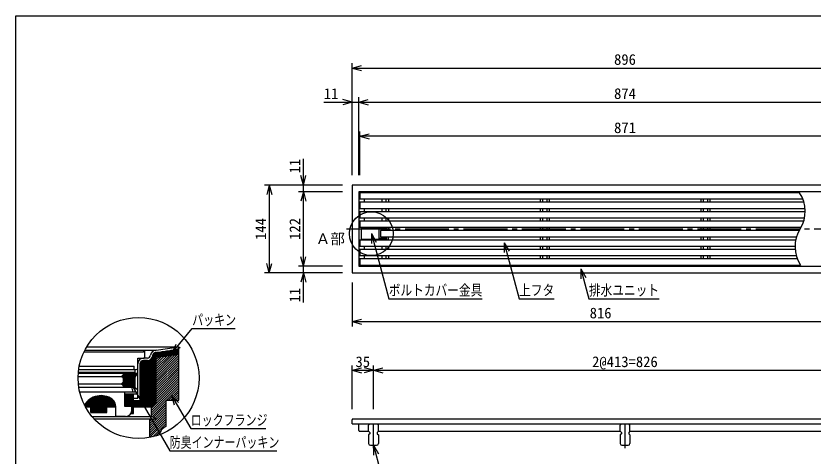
# Model space of a CAD drawing. Units: millimetres, scale not verified. Extents: x -1092 to 1092, y -744 to 696.
# Drawn here: x -1092 to 217, y -26 to 696 of the extents above; entities that cross this region are included whole.
import ezdxf
from ezdxf.enums import TextEntityAlignment as Align

# ---------------------------------------------------------------- set-up
doc = ezdxf.new("R2010")
doc.units = ezdxf.units.MM
doc.header["$LTSCALE"] = 8
doc.linetypes.add('CHAIN1', pattern=[8, 5, -1, 1, -1])
doc.linetypes.add('CHAIN2', pattern=[12, 9, -1, 1, -1])
for name, color, linetype in [('0-0_計極細', 2, 'Continuous'), ('0-1_計細線', 3, 'Continuous'), ('0-5_寸法線', 7, 'Continuous'), ('0-8_枠中線', 5, 'Continuous'), ('0-A_極細1', 7, 'Continuous'), ('0-D_寸法1', 7, 'Continuous')]:
    doc.layers.add(name, color=color, linetype=linetype)
doc.styles.add('ＭＳ ゴシック', font='')
doc.styles.get('ＭＳ ゴシック').set_extended_font_data('MS Gothic')

msp = doc.modelspace()

# ---------------------------------------------------------------- linework, layer by layer
at = {"layer": '0-0_計極細'}
for p, q in [((-520.496, 395.784), (-520.496, 390.284)), ((-491.446, 395.784), (-491.446, 390.284)), ((-484.546, 395.784), (-484.546, 390.284)), ((-480.496, 395.784), (-480.496, 390.284)), ((-231.496, 395.784), (-231.496, 390.284)), ((-227.446, 395.784), (-227.446, 390.284)), ((-220.546, 395.784), (-220.546, 390.284)), ((-216.496, 395.784), (-216.496, 390.284)), ((32.504, 395.784), (32.504, 390.284)), ((36.554, 395.784), (36.554, 390.284)), ((43.454, 395.784), (43.454, 390.284)), ((47.504, 395.784), (47.504, 390.284)), ((-520.496, 380.284), (-520.496, 374.784)), ((-491.446, 380.284), (-491.446, 374.784)), ((-484.546, 380.284), (-484.546, 374.784)), ((-480.496, 380.284), (-480.496, 374.784)), ((-231.496, 380.284), (-231.496, 374.784)), ((-227.446, 380.284), (-227.446, 374.784)), ((-220.546, 380.284), (-220.546, 374.784)), ((-216.496, 380.284), (-216.496, 374.784)), ((32.504, 380.284), (32.504, 374.784)), ((36.554, 380.284), (36.554, 374.784)), ((43.454, 380.284), (43.454, 374.784)), ((47.504, 380.284), (47.504, 374.784)), ((-520.496, 364.784), (-520.496, 359.284)), ((-491.446, 364.784), (-491.446, 359.284)), ((-484.546, 364.784), (-484.546, 359.284)), ((-480.496, 364.784), (-480.496, 359.284)), ((-231.496, 364.784), (-231.496, 359.284)), ((-227.446, 364.784), (-227.446, 359.284)), ((-220.546, 364.784), (-220.546, 359.284)), ((-216.496, 364.784), (-216.496, 359.284)), ((32.504, 364.784), (32.504, 359.284)), ((36.554, 364.784), (36.554, 359.284)), ((43.454, 364.784), (43.454, 359.284)), ((47.504, 364.784), (47.504, 359.284)), ((-523.996, 348.684), (-514.996, 348.684)), ((-523.996, 348.684), (-523.996, 347.684)), ((-520.496, 349.284), (-520.496, 348.684)), ((-514.996, 348.684), (-514.996, 347.684)), ((-491.446, 349.284), (-491.446, 347.684)), ((-491.446, 346.684), (-491.446, 343.784)), ((-484.546, 349.284), (-484.546, 347.684)), ((-484.546, 346.684), (-484.546, 343.784)), ((-480.496, 349.284), (-480.496, 343.784)), ((-231.496, 349.284), (-231.496, 343.784)), ((-227.446, 349.284), (-227.446, 343.784)), ((-220.546, 349.284), (-220.546, 343.784)), ((-216.496, 349.284), (-216.496, 343.784)), ((32.504, 349.284), (32.504, 343.784)), ((36.554, 349.284), (36.554, 343.784)), ((43.454, 349.284), (43.454, 343.784)), ((47.504, 349.284), (47.504, 343.784)), ((-523.996, 328.884), (-523.996, 329.884)), ((-523.996, 328.884), (-514.996, 328.884)), ((-520.496, 328.884), (-520.496, 328.284)), ((-514.996, 328.884), (-514.996, 329.884)), ((-491.446, 330.884), (-491.446, 333.784)), ((-491.446, 328.284), (-491.446, 329.884)), ((-484.546, 330.884), (-484.546, 333.784)), ((-484.546, 328.284), (-484.546, 329.884)), ((-480.496, 328.284), (-480.496, 333.784)), ((-231.496, 333.784), (-231.496, 328.284)), ((-227.446, 333.784), (-227.446, 328.284)), ((-220.546, 333.784), (-220.546, 328.284)), ((-216.496, 333.784), (-216.496, 328.284)), ((32.504, 333.784), (32.504, 328.284)), ((36.554, 333.784), (36.554, 328.284)), ((43.454, 333.784), (43.454, 328.284)), ((47.504, 333.784), (47.504, 328.284)), ((-520.496, 318.284), (-520.496, 312.784)), ((-491.446, 318.284), (-491.446, 312.784)), ((-484.546, 318.284), (-484.546, 312.784)), ((-480.496, 318.284), (-480.496, 312.784)), ((-231.496, 318.284), (-231.496, 312.784)), ((-227.446, 318.284), (-227.446, 312.784)), ((-220.546, 318.284), (-220.546, 312.784)), ((-216.496, 318.284), (-216.496, 312.784)), ((32.504, 318.284), (32.504, 312.784)), ((36.554, 318.284), (36.554, 312.784)), ((43.454, 318.284), (43.454, 312.784)), ((47.504, 318.284), (47.504, 312.784)), ((-520.496, 302.784), (-520.496, 297.284)), ((-491.446, 302.784), (-491.446, 297.284)), ((-484.546, 302.784), (-484.546, 297.284)), ((-480.496, 302.784), (-480.496, 297.284)), ((-231.496, 302.784), (-231.496, 297.284)), ((-227.446, 302.784), (-227.446, 297.284)), ((-220.546, 302.784), (-220.546, 297.284)), ((-216.496, 302.784), (-216.496, 297.284)), ((32.504, 302.784), (32.504, 297.284)), ((36.554, 302.784), (36.554, 297.284)), ((43.454, 302.784), (43.454, 297.284)), ((47.504, 302.784), (47.504, 297.284))]:
    msp.add_line(p, q, dxfattribs=at)
at = {"layer": '0-0_計極細', "linetype": 'CHAIN2'}
msp.add_line((-549.168, 346.534), (365.861, 346.534), dxfattribs=at)
at = {"layer": '0-0_計極細', "linetype": 'CHAIN1'}
for p, q in [((-504.996, -13.261), (-504.996, 31.792)), ((-91.996, -13.261), (-91.996, 31.792))]:
    msp.add_line(p, q, dxfattribs=at)
at = {"layer": '0-0_計極細'}
for centre, start, end in [((149.582, 375.534), 327.72738, 33.84606), ((241.426, 317.534), 147.72738, 213.84606)]:
    msp.add_arc(centre, 54.312, start, end, dxfattribs=at)
at = {"layer": '0-1_計細線'}
for p, q in [((-527.496, 405.784), (-527.496, 395.784)), ((194.69, 405.784), (-527.496, 405.784)), ((-527.496, 395.784), (199.978, 395.784)), ((-527.496, 390.284), (-527.496, 380.284)), ((201.853, 390.284), (-527.496, 390.284)), ((-527.496, 380.284), (203.686, 380.284)), ((-527.496, 374.784), (-527.496, 364.784)), ((203.889, 374.784), (-527.496, 374.784)), ((-527.496, 364.784), (202.82, 364.784)), ((-527.496, 359.284), (-527.496, 349.284)), ((201.406, 359.284), (-527.496, 359.284)), ((-527.496, 349.284), (197.129, 349.284)), ((-482.996, 347.684), (-524.996, 347.684)), ((-524.996, 347.684), (-524.996, 329.884)), ((-495.796, 329.884), (-495.796, 347.684)), ((-495.796, 346.684), (-482.996, 346.684)), ((-493.496, 343.784), (-493.496, 333.784)), ((193.878, 343.784), (-493.496, 343.784)), ((-482.996, 346.684), (-482.996, 347.684)), ((-527.496, 328.284), (-527.496, 318.284)), ((188.188, 328.284), (-527.496, 328.284)), ((-524.996, 329.884), (-482.996, 329.884)), ((-482.996, 330.884), (-495.796, 330.884)), ((-493.496, 333.784), (189.601, 333.784)), ((-482.996, 329.884), (-482.996, 330.884)), ((-527.496, 318.284), (187.119, 318.284)), ((-527.496, 312.784), (-527.496, 302.784)), ((187.322, 312.784), (-527.496, 312.784)), ((-527.496, 302.784), (189.155, 302.784)), ((-527.496, 297.284), (-527.496, 287.284)), ((191.03, 297.284), (-527.496, 297.284)), ((-527.496, 287.284), (196.317, 287.284)), ((-539.996, 26.534), (-539.996, 33.534)), ((-539.996, 26.534), (276.004, 26.534)), ((-528.996, 15.534), (-528.996, 26.534)), ((-510.996, 26.522), (-512.996, 24.522)), ((-510.996, 26.522), (-498.996, 26.522)), ((-496.996, 24.522), (-498.996, 26.522)), ((-97.996, 26.522), (-99.996, 24.522)), ((-97.996, 26.522), (-85.996, 26.522)), ((-83.996, 24.522), (-85.996, 26.522)), ((-527.996, 14.534), (-512.996, 14.534)), ((-512.996, 14.522), (-512.996, 24.522)), ((-512.996, 14.522), (-510.996, 12.522)), ((-496.996, 14.522), (-498.996, 12.522)), ((-496.996, 14.522), (-496.996, 24.522)), ((-496.996, 14.534), (-99.996, 14.534)), ((-99.996, 14.522), (-99.996, 24.522)), ((-99.996, 14.522), (-97.996, 12.522)), ((-83.996, 14.522), (-85.996, 12.522)), ((-83.996, 14.522), (-83.996, 24.522)), ((-83.996, 14.534), (276.004, 14.534)), ((-510.996, 10.522), (-512.996, 8.522)), ((-512.996, 8.522), (-512.996, -5.478)), ((-510.996, 12.522), (-510.996, 10.522)), ((-498.996, 12.522), (-498.996, 10.522)), ((-498.996, 10.522), (-496.996, 8.522)), ((-496.996, 8.522), (-496.996, -5.478)), ((-97.996, 10.522), (-99.996, 8.522)), ((-99.996, 8.522), (-99.996, -5.478)), ((-97.996, 12.522), (-97.996, 10.522)), ((-85.996, 12.522), (-85.996, 10.522)), ((-85.996, 10.522), (-83.996, 8.522)), ((-83.996, 8.522), (-83.996, -5.478)), ((-509.996, -8.478), (-499.996, -8.478)), ((-96.996, -8.478), (-86.996, -8.478))]:
    msp.add_line(p, q, dxfattribs=at)
for points in [[(-539.996, 418.534), (-539.996, 274.534), (356.004, 274.534), (356.004, 418.534)], [(-528.996, 407.534), (-528.996, 285.534), (345.004, 285.534), (345.004, 407.534)]]:
    msp.add_lwpolyline(points, close=True, dxfattribs=at)
msp.add_lwpolyline([(355.004, 34.534), (346.004, 34.534), (-538.996, 34.534)], dxfattribs=at)
for centre, radius, start, end in [((-538.996, 33.534), 1, 90, 180), ((-527.996, 15.534), 1, 180, 270), ((-509.996, -5.478), 3, 180, 270), ((-499.996, -5.478), 3, 270, 360), ((-96.996, -5.478), 3, 180, 270), ((-86.996, -5.478), 3, 270, 360)]:
    msp.add_arc(centre, radius, start, end, dxfattribs=at)
at = {"layer": '0-5_寸法線'}
for p, q in [((-539.996, 434.534), (-539.996, 618.534)), ((-539.996, 610.534), (-524.541, 614.675)), ((-539.996, 610.534), (-524.541, 606.393)), ((-539.996, 610.534), (356.004, 610.534)), ((-586.548, 554.534), (-528.996, 554.534)), ((-539.996, 554.534), (-555.451, 558.675)), ((-539.996, 554.534), (-555.451, 550.393)), ((-539.996, 434.534), (-539.996, 562.534)), ((-528.996, 434.534), (-528.996, 562.534)), ((-528.996, 554.534), (-513.541, 558.675)), ((-528.996, 554.534), (-513.541, 550.393)), ((-528.996, 554.534), (345.004, 554.534)), ((-527.496, 434.534), (-527.496, 506.534)), ((-527.496, 498.534), (-512.041, 502.675)), ((-527.496, 498.534), (-512.041, 494.393)), ((343.504, 498.534), (-527.496, 498.534)), ((-619.996, 407.534), (-619.996, 461.652)), ((-619.996, 418.534), (-624.137, 433.989)), ((-619.996, 418.534), (-615.855, 433.989)), ((-555.996, 418.534), (-683.996, 418.534)), ((-675.996, 418.534), (-680.137, 403.079)), ((-675.996, 418.534), (-671.855, 403.079)), ((-675.996, 418.534), (-675.996, 274.534)), ((-555.996, 418.534), (-627.996, 418.534)), ((-555.996, 407.534), (-627.996, 407.534)), ((-619.996, 407.534), (-624.137, 392.079)), ((-619.996, 407.534), (-615.855, 392.079)), ((-619.996, 285.534), (-619.996, 407.534)), ((-508.49, 338.784), (-500.49, 324.928)), ((-508.49, 338.784), (-508.49, 322.784)), ((-290.47, 323.675), (-282.47, 309.819)), ((-290.47, 323.675), (-290.47, 307.675)), ((-675.996, 274.534), (-680.137, 289.989)), ((-675.996, 274.534), (-671.855, 289.989)), ((-619.996, 285.534), (-624.137, 300.989)), ((-619.996, 285.534), (-615.855, 300.989)), ((-555.996, 285.534), (-627.996, 285.534)), ((-619.996, 225.953), (-619.996, 285.534)), ((-164.386, 280.81), (-156.386, 266.953)), ((-164.386, 280.81), (-164.386, 264.81)), ((-555.996, 274.534), (-683.996, 274.534)), ((-555.996, 274.534), (-627.996, 274.534)), ((-619.996, 274.534), (-624.137, 259.079)), ((-619.996, 274.534), (-615.855, 259.079)), ((-539.996, 258.534), (-539.996, 186.534)), ((-539.996, 194.534), (-524.541, 198.675)), ((-539.996, 194.534), (-524.541, 190.393)), ((-539.996, 194.534), (276.004, 194.534)), ((-539.996, 50.534), (-539.996, 122.534)), ((-539.996, 114.534), (-524.541, 118.675)), ((-504.996, 114.534), (-520.451, 118.675)), ((-504.996, 50.534), (-504.996, 122.534)), ((-504.996, 114.534), (-489.541, 118.675)), ((-539.996, 114.534), (-524.541, 110.393)), ((-539.996, 114.534), (-504.996, 114.534)), ((-504.996, 114.534), (-520.451, 110.393)), ((-504.996, 114.534), (-489.541, 110.393)), ((-504.996, 114.534), (321.004, 114.534)), ((-504.996, -8.478), (-496.996, -22.335)), ((-504.996, -8.478), (-504.996, -24.478))]:
    msp.add_line(p, q, dxfattribs=at)
for points in [[(-508.49, 338.784), (-479.889, 232.044), (-326.289, 232.044)], [(-290.47, 323.675), (-265.917, 232.044), (-208.317, 232.044)], [(-164.386, 280.81), (-151.319, 232.044), (-36.119, 232.044)], [(-504.996, -8.478), (-493.348, -51.951), (-416.548, -51.951)]]:
    msp.add_lwpolyline(points, dxfattribs=at)
msp.add_circle((-508.49, 338.784), 36, dxfattribs=at)
at = {"layer": '0-8_枠中線'}
msp.add_lwpolyline([(-1092, -744), (-1092, 696), (1092, 696), (1092, -744)], close=True, dxfattribs=at)
at = {"layer": '0-A_極細1'}
for p, q in [((-980.12, 145.124), (-883.09, 145.124)), ((-978.785, 147.79), (-861.602, 147.79)), ((-975.847, 153.048), (-824.69, 153.048)), ((-880.156, 134.457), (-880.156, 147.79)), ((-862.247, 61.7), (-862.247, 144.02)), ((-861.602, 147.79), (-824.69, 153.048)), ((-861.602, 144.019), (-824.69, 149.277)), ((-861.602, 62.345), (-861.602, 144.057)), ((-859.902, 144.261), (-824.69, 144.261)), ((-852.413, 145.328), (-824.69, 145.328)), ((-844.924, 146.395), (-824.69, 146.395)), ((-837.435, 147.461), (-824.69, 147.461)), ((-829.945, 148.528), (-824.69, 148.528)), ((-824.69, 149.353), (-824.69, 153.048)), ((-824.69, 68.58), (-824.69, 152.972)), ((-876.203, 134.457), (-882.556, 134.457)), ((-880.423, 135.524), (-880.423, 142.457)), ((-873.98, 54.457), (-873.98, 131)), ((-872.913, 54.457), (-872.913, 131.341)), ((-871.847, 54.457), (-871.847, 131.839)), ((-870.78, 54.457), (-870.78, 132.524)), ((-869.713, 54.457), (-869.713, 133.459)), ((-868.647, 55.3), (-868.647, 134.78)), ((-867.58, 56.367), (-867.58, 136.989)), ((-866.513, 57.433), (-866.513, 141.147)), ((-865.447, 58.5), (-865.447, 142.528)), ((-864.38, 59.567), (-864.38, 143.319)), ((-863.313, 60.633), (-863.313, 143.789)), ((-861.602, 143.195), (-824.69, 143.195)), ((-861.602, 142.128), (-824.69, 142.128)), ((-861.602, 141.061), (-824.69, 141.061)), ((-824.69, 140.286), (-861.602, 136.019)), ((-861.602, 139.995), (-827.209, 139.995)), ((-861.602, 105.649), (-827.262, 139.989)), ((-861.602, 109.42), (-831.526, 139.496)), ((-861.602, 113.191), (-835.79, 139.003)), ((-861.602, 138.928), (-836.437, 138.928)), ((-861.602, 101.877), (-824.69, 138.789)), ((-861.602, 116.962), (-840.054, 138.51)), ((-861.602, 120.734), (-844.318, 138.017)), ((-861.602, 137.861), (-845.665, 137.861)), ((-861.602, 124.505), (-848.582, 137.524)), ((-861.602, 128.276), (-852.847, 137.031)), ((-861.602, 136.795), (-854.893, 136.795)), ((-861.602, 132.047), (-857.111, 136.538)), ((-861.602, 135.818), (-861.375, 136.045)), ((-861.602, 98.106), (-824.69, 135.018)), ((-861.602, 94.335), (-824.69, 131.247)), ((-988.113, 121.124), (-897.756, 121.124)), ((-897.756, 115.79), (-897.756, 121.124)), ((-891.89, 68.857), (-891.89, 125.124)), ((-888.156, 65.124), (-888.156, 125.124)), ((-887.847, 54.457), (-887.847, 126.96)), ((-886.78, 54.457), (-886.78, 128.801)), ((-885.713, 54.457), (-885.713, 129.749)), ((-884.647, 54.457), (-884.647, 130.319)), ((-883.58, 54.457), (-883.58, 130.629)), ((-876.203, 130.724), (-882.556, 130.724)), ((-882.513, 54.457), (-882.513, 130.724)), ((-881.447, 54.457), (-881.447, 130.724)), ((-880.38, 54.457), (-880.38, 130.724)), ((-879.313, 54.457), (-879.313, 130.724)), ((-878.247, 54.457), (-878.247, 130.724)), ((-877.18, 54.457), (-877.18, 130.724)), ((-876.113, 54.457), (-876.113, 130.724)), ((-875.047, 54.457), (-875.047, 130.798)), ((-861.602, 90.564), (-824.69, 127.476)), ((-861.602, 86.792), (-824.69, 123.704)), ((-861.602, 83.021), (-824.69, 119.933)), ((-989.651, 109.956), (-892.69, 109.956)), ((-896.156, 110.994), (-989.563, 110.994)), ((-989.009, 115.79), (-894.556, 115.79)), ((-918.823, 104.623), (-916.156, 107.289)), ((-918.651, 104.795), (-895.443, 104.795)), ((-917.585, 105.861), (-894.874, 105.861)), ((-916.518, 106.928), (-894.305, 106.928)), ((-916.156, 109.956), (-916.156, 107.289)), ((-916.156, 109.061), (-893.167, 109.061)), ((-916.156, 107.995), (-893.736, 107.995)), ((-896.956, 101.956), (-892.69, 109.956)), ((-896.156, 110.994), (-896.156, 115.79)), ((-861.602, 79.25), (-824.69, 116.162)), ((-861.602, 75.479), (-824.69, 112.391)), ((-861.602, 71.707), (-824.69, 108.619)), ((-861.602, 67.936), (-824.69, 104.848)), ((-989.936, 104.623), (-918.823, 104.623)), ((-989.499, 92.356), (-918.823, 92.356)), ((-916.156, 101.956), (-918.823, 104.623)), ((-918.462, 91.995), (-896.956, 91.995)), ((-918.118, 93.061), (-896.956, 93.061)), ((-917.928, 103.728), (-896.011, 103.728)), ((-917.051, 94.128), (-896.956, 94.128)), ((-916.862, 102.661), (-896.58, 102.661)), ((-916.156, 101.956), (-916.156, 95.023)), ((-916.156, 101.595), (-896.956, 101.595)), ((-916.156, 100.528), (-896.956, 100.528)), ((-916.156, 99.461), (-896.956, 99.461)), ((-916.156, 98.395), (-896.956, 98.395)), ((-916.156, 97.328), (-896.956, 97.328)), ((-916.156, 96.261), (-896.956, 96.261)), ((-916.156, 95.195), (-896.956, 95.195)), ((-896.956, 101.956), (-896.956, 87.023)), ((-869.49, 52.506), (-824.69, 97.306)), ((-869.49, 48.735), (-824.69, 93.535)), ((-861.602, 64.165), (-824.69, 101.077)), ((-988.832, 87.023), (-896.956, 87.023)), ((-896.156, 86.461), (-988.745, 86.461)), ((-917.395, 90.928), (-896.956, 90.928)), ((-916.328, 89.861), (-896.956, 89.861)), ((-916.156, 89.689), (-916.156, 87.023)), ((-916.156, 88.795), (-896.956, 88.795)), ((-916.156, 87.728), (-896.956, 87.728)), ((-896.156, 78.461), (-896.156, 86.461)), ((-869.49, 44.963), (-824.69, 89.763)), ((-845.063, 65.619), (-824.69, 85.992)), ((-841.291, 65.619), (-824.69, 82.221)), ((-913.49, 78.461), (-987.137, 78.461)), ((-971.426, 54.457), (-971.426, 66.538)), ((-969.826, 54.457), (-969.826, 67.67)), ((-968.226, 54.457), (-968.226, 68.663)), ((-966.626, 54.457), (-966.626, 69.532)), ((-965.026, 54.457), (-965.026, 70.289)), ((-963.426, 54.457), (-963.426, 70.94)), ((-961.826, 54.457), (-961.826, 71.495)), ((-960.226, 54.457), (-960.226, 71.956)), ((-958.626, 54.457), (-958.626, 72.33)), ((-957.026, 54.457), (-957.026, 72.618)), ((-955.426, 54.457), (-955.426, 72.823)), ((-953.826, 54.457), (-953.826, 72.947)), ((-952.226, 54.457), (-952.226, 72.99)), ((-950.626, 54.457), (-950.626, 72.954)), ((-949.026, 54.457), (-949.026, 72.837)), ((-947.426, 54.457), (-947.426, 72.639)), ((-945.826, 54.457), (-945.826, 72.358)), ((-944.226, 54.457), (-944.226, 71.992)), ((-942.626, 54.457), (-942.626, 71.538)), ((-941.026, 54.457), (-941.026, 70.992)), ((-939.426, 54.457), (-939.426, 70.349)), ((-937.826, 54.457), (-937.826, 69.602)), ((-936.226, 54.457), (-936.226, 68.743)), ((-934.626, 54.457), (-934.626, 67.761)), ((-933.026, 54.457), (-933.026, 66.488)), ((-896.156, 78.461), (-913.49, 78.461)), ((-913.49, 54.994), (-913.49, 78.461)), ((-913.49, 75.79), (-891.89, 75.79)), ((-913.447, 54.994), (-913.447, 75.79)), ((-912.38, 54.994), (-912.38, 75.79)), ((-911.313, 54.994), (-911.313, 75.79)), ((-910.247, 54.994), (-910.247, 75.79)), ((-909.18, 54.994), (-909.18, 75.79)), ((-908.113, 54.994), (-908.113, 75.79)), ((-907.047, 54.994), (-907.047, 75.79)), ((-905.98, 54.994), (-905.98, 75.79)), ((-904.913, 54.994), (-904.913, 75.79)), ((-903.847, 54.994), (-903.847, 75.79)), ((-902.78, 54.994), (-902.78, 75.79)), ((-901.713, 54.994), (-901.713, 75.79)), ((-900.647, 43.79), (-900.647, 75.79)), ((-899.58, 43.79), (-899.58, 75.79)), ((-898.823, 43.79), (-898.823, 75.79)), ((-898.823, 68.857), (-891.89, 68.857)), ((-845.49, 22.953), (-845.49, 65.619)), ((-837.52, 65.619), (-824.69, 78.45)), ((-833.749, 65.619), (-824.69, 74.678)), ((-829.978, 65.619), (-824.69, 70.907)), ((-826.206, 65.619), (-824.69, 67.136)), ((-979.426, 57.484), (-979.426, 57.735)), ((-977.841, 54.457), (-928.156, 54.457)), ((-977.826, 54.457), (-977.826, 60.098)), ((-976.226, 54.457), (-976.226, 62.078)), ((-974.626, 54.457), (-974.626, 63.775)), ((-973.026, 54.457), (-973.026, 65.249)), ((-969.296, 45.39), (-969.296, 54.457)), ((-968.913, 45.39), (-968.913, 54.457)), ((-967.847, 45.39), (-967.847, 54.457)), ((-966.78, 45.39), (-966.78, 54.457)), ((-965.713, 45.39), (-965.713, 54.457)), ((-964.647, 45.39), (-964.647, 54.457)), ((-963.58, 45.39), (-963.58, 54.457)), ((-962.513, 45.39), (-962.513, 54.457)), ((-961.447, 45.39), (-961.447, 54.457)), ((-960.38, 45.39), (-960.38, 54.457)), ((-959.313, 45.39), (-959.313, 54.457)), ((-958.247, 45.39), (-958.247, 54.457)), ((-957.18, 45.39), (-957.18, 54.457)), ((-956.113, 45.39), (-956.113, 54.457)), ((-955.047, 45.39), (-955.047, 54.457)), ((-953.98, 45.39), (-953.98, 54.457)), ((-952.913, 45.39), (-952.913, 54.457)), ((-951.847, 45.39), (-951.847, 54.457)), ((-950.78, 45.39), (-950.78, 54.457)), ((-949.713, 45.39), (-949.713, 54.457)), ((-948.647, 45.39), (-948.647, 54.457)), ((-947.58, 45.39), (-947.58, 54.457)), ((-946.513, 45.39), (-946.513, 54.457)), ((-945.447, 45.39), (-945.447, 54.457)), ((-944.38, 45.39), (-944.38, 54.457)), ((-943.313, 45.39), (-943.313, 54.457)), ((-942.629, 45.39), (-942.629, 54.457)), ((-931.426, 54.457), (-931.426, 64.686)), ((-929.826, 54.457), (-929.826, 62.11)), ((-928.226, 54.457), (-928.226, 56.48)), ((-928.156, 38.994), (-928.156, 54.457)), ((-898.823, 65.124), (-888.156, 65.124)), ((-898.823, 54.457), (-869.49, 54.457)), ((-898.513, 54.457), (-898.513, 65.124)), ((-897.447, 54.457), (-897.447, 65.124)), ((-896.38, 54.457), (-896.38, 65.124)), ((-895.313, 54.457), (-895.313, 65.124)), ((-894.247, 54.457), (-894.247, 65.124)), ((-893.18, 54.457), (-893.18, 65.124)), ((-892.113, 54.457), (-892.113, 65.124)), ((-891.047, 54.457), (-891.047, 65.124)), ((-889.98, 54.457), (-889.98, 65.124)), ((-888.913, 54.457), (-888.913, 65.124)), ((-869.49, 41.192), (-845.49, 65.192)), ((-861.602, 62.345), (-869.49, 54.457)), ((-868.496, 38.415), (-845.49, 61.421)), ((-866.048, 37.091), (-845.49, 57.65)), ((-863.601, 35.767), (-845.49, 53.878)), ((-969.296, 45.39), (-942.629, 45.39)), ((-903.251, 43.79), (-898.823, 43.79)), ((-902.78, 43.79), (-902.78, 44.576)), ((-901.713, 43.79), (-901.713, 47.488)), ((-872.156, 23.44), (-845.49, 50.107)), ((-872.156, 19.669), (-845.49, 46.336)), ((-872.156, 15.898), (-845.49, 42.565)), ((-967.373, 38.953), (-869.49, 38.953)), ((-963.656, 34.686), (-861.602, 34.686)), ((-912.156, 38.994), (-928.156, 38.994)), ((-872.156, 12.127), (-845.49, 38.793)), ((-872.156, 8.356), (-845.49, 35.022)), ((-872.156, 4.474), (-872.156, 34.686)), ((-872.156, 27.212), (-864.682, 34.686)), ((-872.156, 30.983), (-868.453, 34.686)), ((-872.156, 4.584), (-845.49, 31.251)), ((-867.493, 5.476), (-845.49, 27.48)), ((-862.335, 6.864), (-853.896, 15.303)), ((-847.601, 21.598), (-845.49, 23.708))]:
    msp.add_line(p, q, dxfattribs=at)
for points in [[(-891.89, 118.457), (-891.89, 134.457), (-881.49, 134.457)], [(-916.156, 89.689), (-918.823, 92.356), (-916.156, 95.023)], [(-845.49, 65.619), (-824.69, 65.619), (-824.69, 68.58)], [(-901.49, 49.661), (-901.49, 54.994), (-913.49, 54.994)], [(-861.602, 34.686), (-869.49, 38.953), (-869.49, 54.457)]]:
    msp.add_lwpolyline(points, dxfattribs=at)
msp.add_circle((-890.689, 102.01), 99.281, dxfattribs=at)
for centre, radius, start, end in [((-883.09, 142.457), 2.667, 24.05455, 90), ((-861.602, 138.457), 9.333, 90, 175.84901), ((-861.602, 138.457), 5.6, 90, 175.84901), ((-882.556, 125.124), 9.333, 90, 180), ((-881.49, 135.524), 1.067, 270, 360), ((-883.09, 142.457), 2.667, 0, 24.05455), ((-876.203, 139.79), 5.333, 270, 356.64911), ((-876.203, 139.79), 9.067, 270, 356.64911), ((-894.556, 118.457), 2.667, 270, 360), ((-882.556, 125.124), 5.6, 90, 180), ((-952.156, 40.99), 32, 55.16629, 148.68485), ((-944.156, 54.994), 16, 358.0749, 50.0295), ((-912.156, 49.661), 10.667, 270, 360), ((-832.156, -0.141), 26.667, 120, 161.13979)]:
    msp.add_arc(centre, radius, start, end, dxfattribs=at)
at = {"layer": '0-D_寸法1'}
for p, q in [((-835.321, 142.958), (-828.79, 157.564)), ((-835.321, 142.958), (-822.362, 152.342)), ((-904.18, 94.244), (-892.867, 82.93)), ((-904.18, 94.244), (-900.039, 78.789)), ((-836.42, 73.22), (-825.106, 61.907)), ((-836.42, 73.22), (-832.279, 57.766))]:
    msp.add_line(p, q, dxfattribs=at)
for points in [[(-835.321, 142.958), (-802.589, 183.248), (-732.189, 183.248)], [(-904.18, 94.244), (-839.555, -17.691), (-663.555, -17.691)], [(-836.42, 73.22), (-805.015, 18.831), (-681.815, 18.831)]]:
    msp.add_lwpolyline(points, dxfattribs=at)

# ---------------------------------------------------------------- texts
at = {"layer": '0-5_寸法線', "style": 'ＭＳ ゴシック'}
for s, p in [('896', (-109.996, 610.534)), ('11', (-586.548, 554.534)), ('874', (-109.996, 554.534)), ('871', (-109.996, 498.534)), ('Ａ部', (-599.855, 316.259)), ('816', (-149.996, 194.534)), ('35', (-534.496, 114.534)), ('2@413=826', (-145.996, 114.534))]:
    msp.add_text(s, height=17.6, dxfattribs=at).set_placement(p, align=Align.BOTTOM_LEFT)
for s, p in [('11', (-619.996, 437.652)), ('144', (-675.996, 328.534)), ('122', (-619.996, 328.534)), ('11', (-619.996, 225.953))]:
    msp.add_text(s, height=17.6, rotation=90, dxfattribs=at).set_placement(p, align=Align.BOTTOM_LEFT)
at = {"layer": '0-5_寸法線', "style": 'ＭＳ ゴシック', "width": 0.8}
for s, p in [('ボルトカバー金具', (-479.889, 232.044)), ('上フタ', (-265.917, 232.044)), ('排水ユニット', (-151.319, 232.044))]:
    msp.add_text(s, height=17.6, dxfattribs=at).set_placement(p, align=Align.BOTTOM_LEFT)
at = {"layer": '0-D_寸法1', "style": 'ＭＳ ゴシック', "width": 0.75}
for s, p in [('パッキン', (-802.589, 183.248)), ('ロックフランジ', (-805.015, 18.831)), ('防臭インナーパッキン', (-839.555, -17.691))]:
    msp.add_text(s, height=17.6, dxfattribs=at).set_placement(p, align=Align.BOTTOM_LEFT)

doc.saveas('drawing.dxf')
